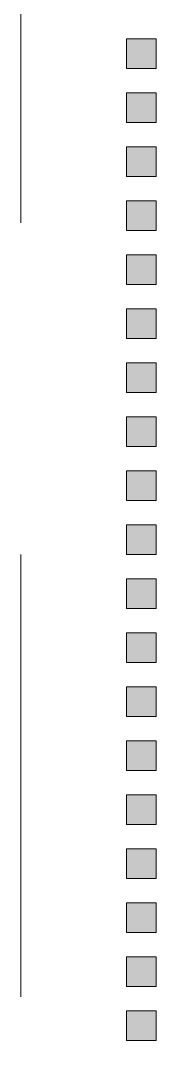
# Model space of a CAD drawing. Header units: millimetres. Extents: x -213547 to 415037, y -3642 to 106956.
# Drawn here: x 52225 to 52612, y 94790 to 97782 of the extents above; entities that cross this region are included whole.
import ezdxf

# ---------------------------------------------------------------- set-up
doc = ezdxf.new("R2010")
doc.units = ezdxf.units.MM
doc.linetypes.add('Осевая', pattern=[6350, 1270, -952.5, 3175, -952.5])
doc.layers.add('A-WALL-FNSH-1', color=9, linetype='Continuous', lineweight=5, true_color=0x808080)
doc.layers.add('I-WALL', color=7, linetype='Continuous', lineweight=5)
doc.layers.add('Оси-2', color=7, linetype='Осевая', lineweight=9)

# ---------------------------------------------------------------- blocks, each defined once
blk = doc.blocks.new('1floor')
at = {"layer": 'I-WALL'}
for points in [[(52544.9, 18459), (52547.1, 18459), (52547.1, 18544), (52462.1, 18542.4), (52462.1, 18459)], [(52547.1, 18304), (52547.1, 18389), (52462.1, 18389), (52462.1, 18304)], [(52547.1, 18149), (52547.1, 18234), (52462.1, 18234), (52462.1, 18149)], [(52462.1, 17994), (52547.1, 17994), (52547.1, 18079), (52462.1, 18079), (52462.1, 18012.4)], [(52462.1, 17839), (52547.1, 17839), (52547.1, 17924), (52462.1, 17924)], [(52547.1, 17684), (52547.1, 17769), (52462.1, 17769), (52462.1, 17684), (52470.3, 17684)], [(52462.1, 17529), (52547.1, 17529), (52547.1, 17614), (52462.1, 17614)], [(52547.1, 17374), (52547.1, 17459), (52462.1, 17459), (52462.1, 17374)], [(52462.1, 17219), (52547.1, 17219), (52547.1, 17304), (52462.1, 17304), (52462.1, 17230.5)], [(52462.1, 17064), (52547.1, 17064), (52547.1, 17149), (52462.1, 17149), (52462.1, 17089.5)], [(52462.1, 16909), (52547.1, 16909), (52547.1, 16994), (52462.1, 16994), (52462.1, 16950.5)], [(52547.1, 16754), (52547.1, 16839), (52462.1, 16839), (52462.1, 16754)], [(52547.1, 16599), (52547.1, 16684), (52462.1, 16684), (52462.1, 16599)], [(52547.1, 16444), (52547.1, 16529), (52462.1, 16529), (52462.1, 16444)], [(52547.1, 16289), (52547.1, 16374), (52462.1, 16374), (52462.1, 16289)], [(52547.1, 16134), (52547.1, 16219), (52462.1, 16219), (52462.1, 16134)], [(52547.1, 15979), (52547.1, 16064), (52462.1, 16064), (52462.1, 15979)], [(52547.1, 15824), (52547.1, 15909), (52462.1, 15909), (52462.1, 15824)], [(52547.1, 15669), (52547.1, 15754), (52462.1, 15754), (52462.1, 15669)]]:
    blk.add_hatch(color=256, dxfattribs=at).paths.add_polyline_path(points)
at = {"layer": 'A-WALL-FNSH-1'}
for p, q in [((52547.1, 18544), (52462.1, 18544)), ((52462.1, 18544), (52462.1, 18459)), ((52547.1, 18459), (52547.1, 18544)), ((52462.1, 18459), (52547.1, 18459)), ((52547.1, 18389), (52462.1, 18389)), ((52462.1, 18389), (52462.1, 18304)), ((52547.1, 18304), (52547.1, 18389)), ((52462.1, 18304), (52547.1, 18304)), ((52547.1, 18234), (52462.1, 18234)), ((52462.1, 18234), (52462.1, 18149)), ((52547.1, 18149), (52547.1, 18234)), ((52462.1, 18149), (52547.1, 18149)), ((52547.1, 18079), (52462.1, 18079)), ((52462.1, 18079), (52462.1, 17994)), ((52547.1, 17994), (52547.1, 18079)), ((52462.1, 17994), (52547.1, 17994)), ((52547.1, 17924), (52462.1, 17924)), ((52462.1, 17924), (52462.1, 17839)), ((52547.1, 17839), (52547.1, 17924)), ((52462.1, 17839), (52547.1, 17839)), ((52547.1, 17769), (52462.1, 17769)), ((52462.1, 17769), (52462.1, 17684)), ((52547.1, 17684), (52547.1, 17769)), ((52462.1, 17684), (52547.1, 17684)), ((52547.1, 17614), (52462.1, 17614)), ((52462.1, 17614), (52462.1, 17529)), ((52547.1, 17529), (52547.1, 17614)), ((52462.1, 17529), (52547.1, 17529)), ((52547.1, 17459), (52462.1, 17459)), ((52462.1, 17459), (52462.1, 17374)), ((52547.1, 17374), (52547.1, 17459)), ((52462.1, 17374), (52547.1, 17374)), ((52547.1, 17304), (52462.1, 17304)), ((52462.1, 17304), (52462.1, 17219)), ((52547.1, 17219), (52547.1, 17304)), ((52462.1, 17219), (52547.1, 17219)), ((52547.1, 17149), (52462.1, 17149)), ((52462.1, 17149), (52462.1, 17064)), ((52547.1, 17064), (52547.1, 17149)), ((52462.1, 17064), (52547.1, 17064)), ((52547.1, 16994), (52462.1, 16994)), ((52462.1, 16994), (52462.1, 16909)), ((52547.1, 16909), (52547.1, 16994)), ((52462.1, 16909), (52547.1, 16909)), ((52547.1, 16839), (52462.1, 16839)), ((52462.1, 16839), (52462.1, 16754)), ((52547.1, 16754), (52547.1, 16839)), ((52462.1, 16754), (52547.1, 16754)), ((52547.1, 16684), (52462.1, 16684)), ((52462.1, 16684), (52462.1, 16599)), ((52547.1, 16599), (52547.1, 16684)), ((52462.1, 16599), (52547.1, 16599)), ((52547.1, 16529), (52462.1, 16529)), ((52462.1, 16529), (52462.1, 16444)), ((52547.1, 16444), (52547.1, 16529)), ((52462.1, 16444), (52547.1, 16444)), ((52547.1, 16374), (52462.1, 16374)), ((52462.1, 16374), (52462.1, 16289)), ((52547.1, 16289), (52547.1, 16374)), ((52462.1, 16289), (52547.1, 16289)), ((52547.1, 16219), (52462.1, 16219)), ((52462.1, 16219), (52462.1, 16134)), ((52547.1, 16134), (52547.1, 16219)), ((52462.1, 16134), (52547.1, 16134)), ((52547.1, 16064), (52462.1, 16064)), ((52462.1, 16064), (52462.1, 15979)), ((52547.1, 15979), (52547.1, 16064)), ((52462.1, 15979), (52547.1, 15979)), ((52547.1, 15909), (52462.1, 15909)), ((52462.1, 15909), (52462.1, 15824)), ((52547.1, 15824), (52547.1, 15909)), ((52462.1, 15824), (52547.1, 15824)), ((52547.1, 15754), (52462.1, 15754)), ((52462.1, 15754), (52462.1, 15669)), ((52547.1, 15669), (52547.1, 15754)), ((52462.1, 15669), (52547.1, 15669))]:
    blk.add_line(p, q, dxfattribs=at)
at = {"layer": 'Оси-2'}
blk.add_line((52160, 3093.7), (52160, 22398.1), dxfattribs=at)

msp = doc.modelspace()

# ---------------------------------------------------------------- block references
msp.add_blockref('1floor', (64.7, 79186.1))

doc.saveas('drawing.dxf')
